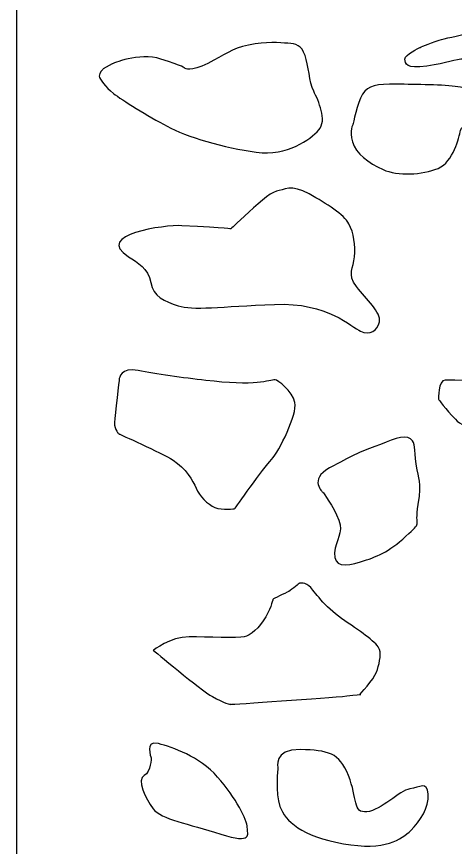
# Model space of a CAD drawing. Header units: centimetres. Extents: x -8.7 to 7.6, y -8.2 to 11.4.
# Drawn here: x 0.025 to 1.709, y 6.263 to 9.448 of the extents above; entities that cross this region are included whole.
import ezdxf

# ---------------------------------------------------------------- set-up
doc = ezdxf.new("R2010")
doc.units = ezdxf.units.CM
doc.header["$MEASUREMENT"] = 0
doc.layers.add('layer 1', color=7, linetype='Continuous')

msp = doc.modelspace()

# ---------------------------------------------------------------- linework, layer by layer
at = {"layer": 'layer 1', "color": 142}
for points, knots in [([(0.02549, 11.40766), (0.02549, 11.40766), (7.59368, 11.40766), (7.59368, 11.40766), (7.59368, 11.40766), (7.59368, 11.40766), (7.59368, -8.21043), (7.59368, -8.21043), (7.59368, -8.21043), (7.59368, -8.21043), (0.02549, -8.21043), (0.02549, -8.21043), (0.02549, -8.21043), (0.02549, -8.21043), (0.02549, 11.40766), (0.02549, 11.40766)], [0, 0, 0, 0, 0.2, 0.2, 0.2, 0.2, 0.4, 0.4, 0.4, 0.4, 0.6, 0.6, 0.6, 0.6, 1, 1, 1, 1]), ([(1.57165, 9.32918), (1.57165, 9.32918), (1.51304, 9.30227), (1.51499, 9.28527), (1.51499, 9.28527), (1.51694, 9.26828), (1.51889, 9.24703), (1.599, 9.25836), (1.599, 9.25836), (1.67909, 9.2697), (1.7084, 9.28527), (1.7416, 9.28527), (1.7416, 9.28527), (1.77482, 9.28527), (1.8432, 9.29518), (1.8979, 9.24136), (1.8979, 9.24136), (1.95261, 9.18754), (1.99753, 9.1054), (2.11866, 9.05866), (2.11866, 9.05866), (2.23979, 9.01192), (2.32184, 8.97792), (2.37654, 8.96943), (2.37654, 8.96943), (2.43124, 8.96093), (2.48008, 8.94252), (2.51524, 8.99351), (2.51524, 8.99351), (2.55041, 9.04449), (2.56604, 9.09973), (2.54065, 9.15355), (2.54065, 9.15355), (2.51524, 9.20737), (2.45664, 9.24986), (2.45664, 9.24986), (2.45664, 9.24986), (2.45664, 9.24986), (2.42343, 9.26828), (2.40976, 9.23429), (2.40976, 9.23429), (2.39608, 9.2003), (2.4371, 9.1323), (2.37654, 9.1323), (2.37654, 9.1323), (2.31598, 9.1323), (2.19876, 9.1139), (2.1675, 9.19604), (2.1675, 9.19604), (2.13625, 9.27819), (2.146, 9.38583), (2.146, 9.38583), (2.146, 9.38583), (2.146, 9.38583), (2.16359, 9.43966), (1.99753, 9.41982), (1.99753, 9.41982), (1.83148, 9.4), (1.68691, 9.37026), (1.64589, 9.35751), (1.64589, 9.35751), (1.60487, 9.34476), (1.57165, 9.32918), (1.57165, 9.32918)], [0, 0, 0, 0, 0.0588235, 0.0588235, 0.0588235, 0.0588235, 0.1176471, 0.1176471, 0.1176471, 0.1176471, 0.1764706, 0.1764706, 0.1764706, 0.1764706, 0.2352941, 0.2352941, 0.2352941, 0.2352941, 0.2941176, 0.2941176, 0.2941176, 0.2941176, 0.3529412, 0.3529412, 0.3529412, 0.3529412, 0.4117647, 0.4117647, 0.4117647, 0.4117647, 0.4705882, 0.4705882, 0.4705882, 0.4705882, 0.5294118, 0.5294118, 0.5294118, 0.5294118, 0.5882353, 0.5882353, 0.5882353, 0.5882353, 0.6470588, 0.6470588, 0.6470588, 0.6470588, 0.7058824, 0.7058824, 0.7058824, 0.7058824, 0.7647059, 0.7647059, 0.7647059, 0.7647059, 0.8235294, 0.8235294, 0.8235294, 0.8235294, 0.8823529, 0.8823529, 0.8823529, 0.8823529, 1, 1, 1, 1]), ([(0.39166, 9.26686), (0.39166, 9.26686), (0.49325, 9.31218), (0.5792, 9.28527), (0.5792, 9.28527), (0.66517, 9.25836), (0.67103, 9.24986), (0.67103, 9.24986), (0.67103, 9.24986), (0.67103, 9.24986), (0.69251, 9.23429), (0.75894, 9.26828), (0.75894, 9.26828), (0.82536, 9.30227), (0.84686, 9.32493), (0.91523, 9.33909), (0.91523, 9.33909), (0.98361, 9.35326), (1.0344, 9.34759), (1.06566, 9.34618), (1.06566, 9.34618), (1.09691, 9.34476), (1.11841, 9.33768), (1.13208, 9.29944), (1.13208, 9.29944), (1.14576, 9.2612), (1.14772, 9.19746), (1.16529, 9.16204), (1.16529, 9.16204), (1.18287, 9.12665), (1.21804, 9.05016), (1.18482, 9.01334), (1.18482, 9.01334), (1.15162, 8.97651), (1.06566, 8.91277), (0.94454, 8.92835), (0.94454, 8.92835), (0.82341, 8.94393), (0.67493, 8.98784), (0.60265, 9.0275), (0.60265, 9.0275), (0.53037, 9.06715), (0.42875, 9.12803), (0.39752, 9.15355), (0.39752, 9.15355), (0.36629, 9.17908), (0.34263, 9.20685), (0.34263, 9.22021), (0.34263, 9.22021), (0.34263, 9.23357), (0.35815, 9.24834), (0.35815, 9.24834), (0.35815, 9.24834), (0.35815, 9.24834), (0.39166, 9.26686), (0.39166, 9.26686)], [0, 0, 0, 0, 0.0666667, 0.0666667, 0.0666667, 0.0666667, 0.1333333, 0.1333333, 0.1333333, 0.1333333, 0.2, 0.2, 0.2, 0.2, 0.2666667, 0.2666667, 0.2666667, 0.2666667, 0.3333333, 0.3333333, 0.3333333, 0.3333333, 0.4, 0.4, 0.4, 0.4, 0.4666667, 0.4666667, 0.4666667, 0.4666667, 0.5333333, 0.5333333, 0.5333333, 0.5333333, 0.6, 0.6, 0.6, 0.6, 0.6666667, 0.6666667, 0.6666667, 0.6666667, 0.7333333, 0.7333333, 0.7333333, 0.7333333, 0.8, 0.8, 0.8, 0.8, 0.8666667, 0.8666667, 0.8666667, 0.8666667, 1, 1, 1, 1]), ([(1.31572, 9.03458), (1.31572, 9.03458), (1.33135, 9.11673), (1.35284, 9.15072), (1.35284, 9.15072), (1.37433, 9.18471), (1.40559, 9.19038), (1.48178, 9.18896), (1.48178, 9.18896), (1.55797, 9.18754), (1.66541, 9.18754), (1.71817, 9.17904), (1.71817, 9.17904), (1.77092, 9.17054), (1.83539, 9.14222), (1.8647, 9.0969), (1.8647, 9.0969), (1.894, 9.05158), (1.92917, 9.01758), (1.9018, 9.00625), (1.9018, 9.00625), (1.87445, 8.99492), (1.8686, 8.99067), (1.82367, 9.0105), (1.82367, 9.0105), (1.77874, 9.03033), (1.7338, 9.03883), (1.72793, 9.01192), (1.72793, 9.01192), (1.72208, 8.98501), (1.70254, 8.89153), (1.64197, 8.86603), (1.64197, 8.86603), (1.58141, 8.84054), (1.48764, 8.83629), (1.43099, 8.86179), (1.43099, 8.86179), (1.37433, 8.88728), (1.32745, 8.92269), (1.31377, 8.96801), (1.31377, 8.96801), (1.30009, 9.01334), (1.31572, 9.03458), (1.31572, 9.03458)], [0, 0, 0, 0, 0.0833333, 0.0833333, 0.0833333, 0.0833333, 0.1666667, 0.1666667, 0.1666667, 0.1666667, 0.25, 0.25, 0.25, 0.25, 0.3333333, 0.3333333, 0.3333333, 0.3333333, 0.4166667, 0.4166667, 0.4166667, 0.4166667, 0.5, 0.5, 0.5, 0.5, 0.5833333, 0.5833333, 0.5833333, 0.5833333, 0.6666667, 0.6666667, 0.6666667, 0.6666667, 0.75, 0.75, 0.75, 0.75, 0.8333333, 0.8333333, 0.8333333, 0.8333333, 1, 1, 1, 1]), ([(0.65931, 8.6465), (0.84099, 8.638), (0.84686, 8.63375), (0.84686, 8.63375), (0.84686, 8.63375), (0.84686, 8.63375), (0.85271, 8.64084), (0.8996, 8.68333), (0.8996, 8.68333), (0.94649, 8.72582), (0.99533, 8.77256), (1.02268, 8.77822), (1.02268, 8.77822), (1.05003, 8.78388), (1.07933, 8.80655), (1.14772, 8.7683), (1.14772, 8.7683), (1.21609, 8.73007), (1.28056, 8.68899), (1.30009, 8.65358), (1.30009, 8.65358), (1.31963, 8.61817), (1.3255, 8.57144), (1.32158, 8.52752), (1.32158, 8.52752), (1.31767, 8.48362), (1.29228, 8.46238), (1.3294, 8.4128), (1.3294, 8.4128), (1.36652, 8.36323), (1.42513, 8.31366), (1.41731, 8.27825), (1.41731, 8.27825), (1.4095, 8.24284), (1.38019, 8.22584), (1.34503, 8.24142), (1.34503, 8.24142), (1.30986, 8.25701), (1.21999, 8.35332), (1.01487, 8.34482), (1.01487, 8.34482), (0.80973, 8.33632), (0.69838, 8.32074), (0.64562, 8.33915), (0.64562, 8.33915), (0.59288, 8.35756), (0.5499, 8.37315), (0.54014, 8.42838), (0.54014, 8.42838), (0.53037, 8.48362), (0.48934, 8.50487), (0.45418, 8.52752), (0.45418, 8.52752), (0.32014, 8.61393), (0.59416, 8.64954), (0.65931, 8.6465)], [0, 0, 0, 0, 0.0666667, 0.0666667, 0.0666667, 0.0666667, 0.1333333, 0.1333333, 0.1333333, 0.1333333, 0.2, 0.2, 0.2, 0.2, 0.2666667, 0.2666667, 0.2666667, 0.2666667, 0.3333333, 0.3333333, 0.3333333, 0.3333333, 0.4, 0.4, 0.4, 0.4, 0.4666667, 0.4666667, 0.4666667, 0.4666667, 0.5333333, 0.5333333, 0.5333333, 0.5333333, 0.6, 0.6, 0.6, 0.6, 0.6666667, 0.6666667, 0.6666667, 0.6666667, 0.7333333, 0.7333333, 0.7333333, 0.7333333, 0.8, 0.8, 0.8, 0.8, 0.8666667, 0.8666667, 0.8666667, 0.8666667, 1, 1, 1, 1]), ([(1.64394, 7.98082), (1.64394, 7.98082), (1.64197, 8.05447), (1.66933, 8.05447), (1.66933, 8.05447), (1.69668, 8.05447), (1.82953, 8.05163), (1.86665, 8.03888), (1.86665, 8.03888), (1.90376, 8.02614), (1.93112, 8.04314), (1.95261, 8.07855), (1.95261, 8.07855), (1.97409, 8.11396), (1.96823, 8.15219), (2.05419, 8.16636), (2.05419, 8.16636), (2.14015, 8.18052), (2.21439, 8.16777), (2.22807, 8.16777), (2.22807, 8.16777), (2.24174, 8.16777), (2.2984, 8.15645), (2.3316, 8.13803), (2.3316, 8.13803), (2.36482, 8.11963), (2.38046, 8.07713), (2.36873, 8.04597), (2.36873, 8.04597), (2.35701, 8.01481), (2.11475, 7.88451), (2.08154, 7.86751), (2.08154, 7.86751), (2.04834, 7.85051), (1.96823, 7.82219), (1.89594, 7.83777), (1.89594, 7.83777), (1.82367, 7.85335), (1.74552, 7.8661), (1.7084, 7.90434), (1.7084, 7.90434), (1.67128, 7.94258), (1.64394, 7.98082), (1.64394, 7.98082)], [0, 0, 0, 0, 0.0833333, 0.0833333, 0.0833333, 0.0833333, 0.1666667, 0.1666667, 0.1666667, 0.1666667, 0.25, 0.25, 0.25, 0.25, 0.3333333, 0.3333333, 0.3333333, 0.3333333, 0.4166667, 0.4166667, 0.4166667, 0.4166667, 0.5, 0.5, 0.5, 0.5, 0.5833333, 0.5833333, 0.5833333, 0.5833333, 0.6666667, 0.6666667, 0.6666667, 0.6666667, 0.75, 0.75, 0.75, 0.75, 0.8333333, 0.8333333, 0.8333333, 0.8333333, 1, 1, 1, 1]), ([(0.41901, 8.05872), (0.41901, 8.05872), (0.42487, 8.10546), (0.49129, 8.09129), (0.49129, 8.09129), (0.55772, 8.07713), (0.66517, 8.06297), (0.75112, 8.05305), (0.75112, 8.05305), (0.83708, 8.04314), (0.91132, 8.04031), (0.94844, 8.04455), (0.94844, 8.04455), (0.98556, 8.04881), (1.00705, 8.05588), (1.01682, 8.05588), (1.01682, 8.05588), (1.02659, 8.05588), (1.08324, 8.01198), (1.09301, 7.96808), (1.09301, 7.96808), (1.10278, 7.92416), (1.03245, 7.78111), (1.00315, 7.74995), (1.00315, 7.74995), (0.97384, 7.7188), (0.86249, 7.56158), (0.86249, 7.56158), (0.86249, 7.56158), (0.86249, 7.56158), (0.81364, 7.5545), (0.78629, 7.56583), (0.78629, 7.56583), (0.75894, 7.57716), (0.72573, 7.61116), (0.714, 7.63948), (0.714, 7.63948), (0.70228, 7.66781), (0.67298, 7.71738), (0.62609, 7.74712), (0.62609, 7.74712), (0.5792, 7.77686), (0.41901, 7.84768), (0.41901, 7.84768), (0.41901, 7.84768), (0.41901, 7.84768), (0.39947, 7.86184), (0.40143, 7.89159), (0.40143, 7.89159), (0.40338, 7.92133), (0.41901, 8.05872), (0.41901, 8.05872)], [0, 0, 0, 0, 0.0714286, 0.0714286, 0.0714286, 0.0714286, 0.1428571, 0.1428571, 0.1428571, 0.1428571, 0.2142857, 0.2142857, 0.2142857, 0.2142857, 0.2857143, 0.2857143, 0.2857143, 0.2857143, 0.3571429, 0.3571429, 0.3571429, 0.3571429, 0.4285714, 0.4285714, 0.4285714, 0.4285714, 0.5, 0.5, 0.5, 0.5, 0.5714286, 0.5714286, 0.5714286, 0.5714286, 0.6428571, 0.6428571, 0.6428571, 0.6428571, 0.7142857, 0.7142857, 0.7142857, 0.7142857, 0.7857143, 0.7857143, 0.7857143, 0.7857143, 0.8571429, 0.8571429, 0.8571429, 0.8571429, 1, 1, 1, 1]), ([(1.20046, 7.6239), (1.20046, 7.6239), (1.1438, 7.67205), (1.22585, 7.71738), (1.22585, 7.71738), (1.30791, 7.76271), (1.34112, 7.77828), (1.39973, 7.79953), (1.39973, 7.79953), (1.45833, 7.82077), (1.51304, 7.84909), (1.53648, 7.82927), (1.53648, 7.82927), (1.55992, 7.80945), (1.5482, 7.79528), (1.55797, 7.73154), (1.55797, 7.73154), (1.56774, 7.66781), (1.58141, 7.67347), (1.56578, 7.57716), (1.56578, 7.57716), (1.55016, 7.48085), (1.58533, 7.51626), (1.51889, 7.45535), (1.51889, 7.45535), (1.45247, 7.39445), (1.40559, 7.37604), (1.34503, 7.35763), (1.34503, 7.35763), (1.28446, 7.33922), (1.24148, 7.3378), (1.24539, 7.39162), (1.24539, 7.39162), (1.24929, 7.44544), (1.28056, 7.46527), (1.26101, 7.51767), (1.26101, 7.51767), (1.24148, 7.57008), (1.20046, 7.6239), (1.20046, 7.6239)], [0, 0, 0, 0, 0.0909091, 0.0909091, 0.0909091, 0.0909091, 0.1818182, 0.1818182, 0.1818182, 0.1818182, 0.2727273, 0.2727273, 0.2727273, 0.2727273, 0.3636364, 0.3636364, 0.3636364, 0.3636364, 0.4545455, 0.4545455, 0.4545455, 0.4545455, 0.5454545, 0.5454545, 0.5454545, 0.5454545, 0.6363636, 0.6363636, 0.6363636, 0.6363636, 0.7272727, 0.7272727, 0.7272727, 0.7272727, 0.8181818, 0.8181818, 0.8181818, 0.8181818, 1, 1, 1, 1]), ([(0.54958, 7.01853), (0.54958, 7.01853), (0.61623, 7.06969), (0.68681, 7.06969), (0.68681, 7.06969), (0.75738, 7.06969), (0.875, 7.06401), (0.89852, 7.06969), (0.89852, 7.06969), (0.92205, 7.07538), (0.95733, 7.1038), (0.98086, 7.14645), (0.98086, 7.14645), (1.00438, 7.18908), (1.00901, 7.21457), (1.00901, 7.21457), (1.00901, 7.21457), (1.00901, 7.21457), (1.0559, 7.23724), (1.06957, 7.24431), (1.06957, 7.24431), (1.08324, 7.2514), (1.11059, 7.27548), (1.11059, 7.27548), (1.11059, 7.27548), (1.11059, 7.27548), (1.13404, 7.28114), (1.15358, 7.25848), (1.15358, 7.25848), (1.1731, 7.23582), (1.21609, 7.17633), (1.28446, 7.13101), (1.28446, 7.13101), (1.35284, 7.08569), (1.4095, 7.04603), (1.41731, 7.02195), (1.41731, 7.02195), (1.42513, 6.99787), (1.41535, 6.96105), (1.40559, 6.93414), (1.40559, 6.93414), (1.39582, 6.90723), (1.34112, 6.84774), (1.34112, 6.84774), (1.34112, 6.84774), (1.34112, 6.84774), (1.36652, 6.85199), (1.29228, 6.84349), (1.29228, 6.84349), (1.21804, 6.83499), (0.84686, 6.81092), (0.84686, 6.81092), (0.84686, 6.81092), (0.84686, 6.81092), (0.82145, 6.81517), (0.77652, 6.84066), (0.77652, 6.84066), (0.73158, 6.86615), (0.54958, 7.01853), (0.54958, 7.01853)], [0, 0, 0, 0, 0.0625, 0.0625, 0.0625, 0.0625, 0.125, 0.125, 0.125, 0.125, 0.1875, 0.1875, 0.1875, 0.1875, 0.25, 0.25, 0.25, 0.25, 0.3125, 0.3125, 0.3125, 0.3125, 0.375, 0.375, 0.375, 0.375, 0.4375, 0.4375, 0.4375, 0.4375, 0.5, 0.5, 0.5, 0.5, 0.5625, 0.5625, 0.5625, 0.5625, 0.625, 0.625, 0.625, 0.625, 0.6875, 0.6875, 0.6875, 0.6875, 0.75, 0.75, 0.75, 0.75, 0.8125, 0.8125, 0.8125, 0.8125, 0.875, 0.875, 0.875, 0.875, 1, 1, 1, 1]), ([(0.54173, 6.60637), (0.54173, 6.60637), (0.51429, 6.6746), (0.56918, 6.66039), (0.56918, 6.66039), (0.62407, 6.64617), (0.72601, 6.61206), (0.79658, 6.53247), (0.79658, 6.53247), (0.86717, 6.45288), (0.91028, 6.36477), (0.91028, 6.33918), (0.91028, 6.33918), (0.91028, 6.31361), (0.93381, 6.27381), (0.80835, 6.31361), (0.80835, 6.31361), (0.68288, 6.3534), (0.58094, 6.37046), (0.54958, 6.41025), (0.54958, 6.41025), (0.51821, 6.45004), (0.48685, 6.52395), (0.51429, 6.53816), (0.51429, 6.53816), (0.54173, 6.55237), (0.54173, 6.60637), (0.54173, 6.60637)], [0, 0, 0, 0, 0.125, 0.125, 0.125, 0.125, 0.25, 0.25, 0.25, 0.25, 0.375, 0.375, 0.375, 0.375, 0.5, 0.5, 0.5, 0.5, 0.625, 0.625, 0.625, 0.625, 0.75, 0.75, 0.75, 0.75, 1, 1, 1, 1]), ([(1.02791, 6.56658), (1.02791, 6.56658), (1.00831, 6.64049), (1.11416, 6.63765), (1.11416, 6.63765), (1.22001, 6.6348), (1.26315, 6.62628), (1.29844, 6.53816), (1.29844, 6.53816), (1.33372, 6.45004), (1.31411, 6.39319), (1.369, 6.39888), (1.369, 6.39888), (1.4239, 6.40457), (1.49447, 6.48131), (1.53368, 6.48699), (1.53368, 6.48699), (1.57289, 6.49268), (1.60033, 6.51826), (1.60425, 6.4671), (1.60425, 6.4671), (1.60817, 6.41593), (1.57289, 6.36192), (1.5376, 6.32781), (1.5376, 6.32781), (1.50231, 6.2937), (1.43958, 6.24823), (1.27883, 6.27665), (1.27883, 6.27665), (1.11808, 6.30507), (1.05536, 6.36477), (1.03575, 6.41877), (1.03575, 6.41877), (1.01615, 6.47278), (1.02791, 6.56658), (1.02791, 6.56658)], [0, 0, 0, 0, 0.1, 0.1, 0.1, 0.1, 0.2, 0.2, 0.2, 0.2, 0.3, 0.3, 0.3, 0.3, 0.4, 0.4, 0.4, 0.4, 0.5, 0.5, 0.5, 0.5, 0.6, 0.6, 0.6, 0.6, 0.7, 0.7, 0.7, 0.7, 0.8, 0.8, 0.8, 0.8, 1, 1, 1, 1])]:
    msp.add_open_spline(points, degree=3, knots=knots, dxfattribs=at)

doc.saveas('drawing.dxf')
